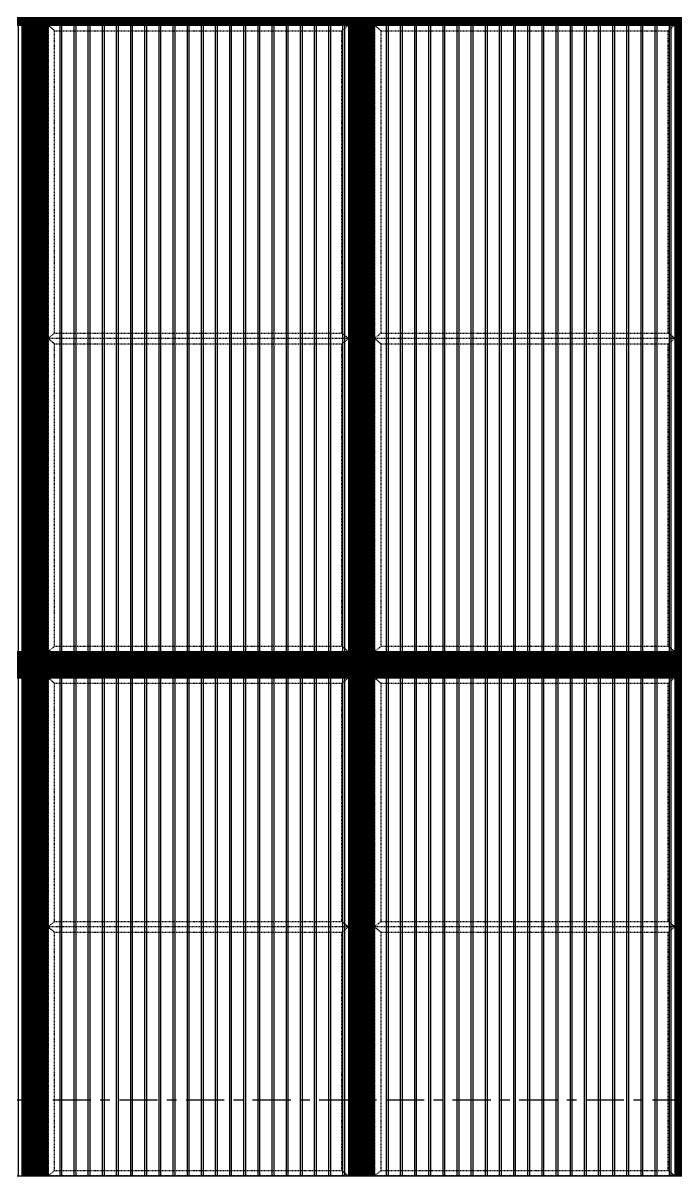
# Model space of a CAD drawing. Header units: millimetres. Extents: x 3774 to 718460, y -768339 to 192544.
# Drawn here: x 394901 to 397901, y -727667 to -722367 of the extents above; entities that cross this region are included whole.
import ezdxf
from ezdxf.xclip import XClip

# ---------------------------------------------------------------- set-up
doc = ezdxf.new("R2010")
doc.units = ezdxf.units.MM
doc.header["$XCLIPFRAME"] = 0
doc.set_wipeout_variables(frame=1)
for name, pattern in [('TA_GL_000.70000', [1.925, 0.7, -0.175, 0.175, -0.175, 0.7]), ('TA_HL_001.00000', [6.5, 3.55, -2.95]), ('XKITLINE00', [0]), ('XKITLINE02', [4, 2, -2])]:
    doc.linetypes.add(name, pattern=pattern)
for name, color, linetype in [('000 - 0_SYM_DWG_GRIDLINE_MAIN_COLOR_251', 7, 'Continuous'), ('010 - ASPG_EXTR_MAIN_COLOR_2', 7, 'Continuous'), ('010 - ASPG_EXTR_WIPEOUT_', 7, 'Continuous'), ('010 - ASPG_FRAMING_MAIN_COLOR_1', 7, 'Continuous'), ('010 - ASPG_FRAMING_MAIN_COLOR_2', 7, 'Continuous'), ('010 - ASPG_FRAMING_SUB_COLOR_2', 7, 'Continuous'), ('010 - ASPG_FRAMING_SUB_COLOR_3', 7, 'Continuous'), ('010 - ASPG_FRAMING_WIPEOUT_', 7, 'Continuous')]:
    doc.layers.add(name, color=color, linetype=linetype)
doc.layers.add('000_AREA_ASPG_AREA_HATCH_', color=7, linetype='Continuous', plot=False)
doc.layers.add('000_AREA_ASPG_AREA_MAIN_COLOR_1', color=7, linetype='Continuous', plot=False)
doc.layers.add('Bolt', color=7, linetype='Continuous', lineweight=0)
doc.layers.add('Part', color=7, linetype='Continuous', lineweight=0)
doc.styles.add('TA', font='', dxfattribs={"height": 4.5})
doc.styles.get('TA').set_extended_font_data('Cordia New')

# ---------------------------------------------------------------- blocks, each defined once
blk = doc.blocks.new('*U5902')
at = {"layer": '000 - 0_SYM_DWG_GRIDLINE_MAIN_COLOR_251', "color": 7, "linetype": 'ByBlock', "ltscale": 5}
blk.add_line((10, 0), (-759, 0), dxfattribs=at)
at = {"color": 7, "style": 'TA', "flags": 1}
blk.add_attdef('LOCATION', (6, -6), '', height=4.5, rotation=270, dxfattribs=at)
blk = doc.blocks.new('W-1-PP19-SE-ENT3_20260407-104913_PP19_ENT3_ELE1_DIMS_1')
at = {"layer": '000 - 0_SYM_DWG_GRIDLINE_MAIN_COLOR_251', "color": 7, "linetype": 'TA_GL_000.70000', "xscale": 50.00000000000003, "yscale": 50.00000000000003, "zscale": 50.00000000000003, "rotation": 180}
for p in [(-27800, 109400), (-27800, 106550)]:
    blk.add_blockref('*U5902', p, dxfattribs=at)
blk = doc.blocks.new('*A6193501')
at = {"layer": 'Part', "color": 7, "linetype": 'XKITLINE00', "lineweight": 0}
blk.add_line((2179.569525, -87.253462), (2328.969438, -87.253462), dxfattribs=at)
blk = doc.blocks.new('*A6373519')
at = {"layer": 'Part', "color": 7, "linetype": 'XKITLINE00', "lineweight": 0}
blk.add_line((2328.969518, -124.453462), (2179.563596, -124.453462), dxfattribs=at)
blk = doc.blocks.new('*A7053587')
at = {"layer": 'Part', "color": 7, "linetype": 'XKITLINE00', "lineweight": 0}
blk.add_line((2216.769525, -124.453462), (2216.769525, -87.253462), dxfattribs=at)
blk = doc.blocks.new('*A7073589')
at = {"layer": 'Part', "color": 7, "linetype": 'XKITLINE00', "lineweight": 0}
blk.add_line((2238.369525, -124.453462), (2238.369525, -87.253462), dxfattribs=at)
blk = doc.blocks.new('*A7153597')
at = {"layer": 'Part', "color": 7, "linetype": 'XKITLINE00', "lineweight": 0}
for p, q in [((2219.569603, -87.573462), (2218.769603, -87.573462)), ((2218.769603, -92.053462), (2218.769603, -87.573462)), ((2219.569603, -92.053462), (2219.569603, -87.573462)), ((2218.769603, -104.053462), (2218.769603, -92.621462)), ((2219.569603, -104.053462), (2219.569603, -92.621462)), ((2218.769603, -116.053462), (2218.769603, -104.621462)), ((2219.569603, -116.053462), (2219.569603, -104.621462)), ((2218.769603, -124.133462), (2218.769603, -116.621462)), ((2219.569603, -124.133462), (2219.569603, -116.621462)), ((2218.769603, -124.133462), (2219.569603, -124.133462))]:
    blk.add_line(p, q, dxfattribs=at)
blk = doc.blocks.new('*A7163598')
at = {"layer": 'Part', "color": 7, "linetype": 'XKITLINE00', "lineweight": 0}
for p, q in [((2236.369603, -87.573462), (2235.569603, -87.573462)), ((2235.569603, -92.053462), (2235.569603, -87.573462)), ((2236.369603, -92.053462), (2236.369603, -87.573462)), ((2235.569603, -104.053462), (2235.569603, -92.621462)), ((2236.369603, -104.053462), (2236.369603, -92.621462)), ((2235.569603, -116.053462), (2235.569603, -104.621462)), ((2236.369603, -116.053462), (2236.369603, -104.621462)), ((2235.569603, -124.133462), (2235.569603, -116.621462)), ((2236.369603, -124.133462), (2236.369603, -116.621462)), ((2235.569603, -124.133462), (2236.369603, -124.133462))]:
    blk.add_line(p, q, dxfattribs=at)
blk = doc.blocks.new('*A7373619')
at = {"layer": 'Bolt', "color": 7, "linetype": 'XKITLINE02', "lineweight": 0}
for p, q in [((2235.945603, -87.717462), (2235.993603, -87.717462)), ((2235.993603, -87.717462), (2236.033603, -87.717462)), ((2235.882243, -87.773462), (2236.225603, -87.773462)), ((2235.945603, -87.829462), (2235.993603, -87.829462)), ((2235.993603, -87.829462), (2236.033603, -87.829462))]:
    blk.add_line(p, q, dxfattribs=at)
blk = doc.blocks.new('*A7383620')
at = {"layer": 'Bolt', "color": 7, "linetype": 'XKITLINE02', "lineweight": 0}
for p, q in [((2219.145603, -87.717462), (2219.193603, -87.717462)), ((2219.193603, -87.717462), (2219.233603, -87.717462)), ((2219.082243, -87.773462), (2219.425603, -87.773462)), ((2219.145603, -87.829462), (2219.193603, -87.829462)), ((2219.193603, -87.829462), (2219.233603, -87.829462))]:
    blk.add_line(p, q, dxfattribs=at)
blk = doc.blocks.new('*A7493631')
at = {"layer": 'Bolt'}
for points in [[(2218.874, -116.573), (2218.874, -116.525), (2218.986, -116.525), (2218.986, -116.573)], [(2218.874, -116.621), (2218.874, -116.573), (2218.986, -116.573), (2218.986, -116.621)], [(2219.354, -116.573), (2219.354, -116.525), (2219.466, -116.525), (2219.466, -116.573)], [(2219.354, -116.621), (2219.354, -116.573), (2219.466, -116.573), (2219.466, -116.621)]]:
    blk.add_hatch(color=7, dxfattribs=at).paths.add_polyline_path(points, flags=17)
at = {"layer": 'Bolt', "color": 7, "linetype": 'XKITLINE00', "lineweight": 0}
for p, q in [((2218.874, -116.573), (2218.874, -116.525)), ((2218.874, -116.621), (2218.874, -116.573)), ((2218.93, -116.685), (2218.93, -116.341)), ((2218.986, -116.573), (2218.986, -116.525)), ((2218.986, -116.621), (2218.986, -116.573)), ((2219.354, -116.573), (2219.354, -116.525)), ((2219.354, -116.621), (2219.354, -116.573)), ((2219.41, -116.685), (2219.41, -116.341)), ((2219.466, -116.573), (2219.466, -116.525)), ((2219.466, -116.621), (2219.466, -116.573))]:
    blk.add_line(p, q, dxfattribs=at)
blk = doc.blocks.new('*A9283810')
at = {"layer": 'Part', "color": 7, "linetype": 'XKITLINE00', "lineweight": 0}
for p, q in [((2238.209518, -104.053462), (2216.929525, -104.053462)), ((2216.929525, -104.573462), (2216.929525, -104.053462)), ((2238.209518, -104.573462), (2238.209518, -104.053462)), ((2238.209518, -104.573462), (2216.929525, -104.573462))]:
    blk.add_line(p, q, dxfattribs=at)
blk = doc.blocks.new('*A9293811')
at = {"layer": 'Part', "color": 7, "linetype": 'XKITLINE00', "lineweight": 0}
for p, q in [((2238.209518, -92.053462), (2216.929525, -92.053462)), ((2216.929525, -92.573462), (2216.929525, -92.053462)), ((2238.209518, -92.573462), (2238.209518, -92.053462)), ((2238.209518, -92.573462), (2216.929525, -92.573462))]:
    blk.add_line(p, q, dxfattribs=at)
blk = doc.blocks.new('*A9353817')
at = {"layer": 'Part', "color": 7, "linetype": 'XKITLINE00', "lineweight": 0}
for p, q in [((2238.209518, -116.053462), (2216.929525, -116.053462)), ((2216.929525, -116.573462), (2216.929525, -116.053462)), ((2238.209518, -116.573462), (2238.209518, -116.053462)), ((2238.209518, -116.573462), (2216.929525, -116.573462))]:
    blk.add_line(p, q, dxfattribs=at)
blk = doc.blocks.new('*A9383820')
at = {"layer": 'Part', "color": 7, "linetype": 'XKITLINE00', "lineweight": 0}
for p, q in [((2234.929603, -124.453462), (2235.089603, -124.293462)), ((2235.089603, -124.293462), (2236.849603, -124.293462)), ((2236.849603, -124.293462), (2237.009603, -124.453462))]:
    blk.add_line(p, q, dxfattribs=at)
blk = doc.blocks.new('*A9393821')
at = {"layer": 'Part', "color": 7, "linetype": 'XKITLINE00', "lineweight": 0}
for p, q in [((2236.849603, -124.213462), (2235.089603, -124.213462)), ((2235.089603, -124.213462), (2235.089603, -124.293462)), ((2236.849603, -124.213462), (2236.849603, -124.293462)), ((2236.849603, -124.293462), (2235.089603, -124.293462))]:
    blk.add_line(p, q, dxfattribs=at)
blk = doc.blocks.new('*A9813863')
at = {"layer": 'Bolt', "color": 7, "linetype": 'XKITLINE02', "lineweight": 0}
for p, q in [((2219.256963, -123.933462), (2218.913603, -123.933462)), ((2219.145603, -123.877462), (2219.105603, -123.877462)), ((2219.145603, -123.989462), (2219.105603, -123.989462)), ((2219.193603, -123.877462), (2219.145603, -123.877462)), ((2219.193603, -123.989462), (2219.145603, -123.989462))]:
    blk.add_line(p, q, dxfattribs=at)
blk = doc.blocks.new('*A9823864')
at = {"layer": 'Bolt'}
for points in [[(2218.586, -124.213), (2218.586, -124.293), (2218.474, -124.293), (2218.474, -124.213)], [(2219.866, -124.213), (2219.866, -124.293), (2219.754, -124.293), (2219.754, -124.213)]]:
    blk.add_hatch(color=7, dxfattribs=at).paths.add_polyline_path(points, flags=17)
at = {"layer": 'Bolt', "color": 7, "linetype": 'XKITLINE00', "lineweight": 0}
for p, q in [((2218.474, -124.293), (2218.474, -124.213)), ((2218.53, -124.357), (2218.53, -124.013)), ((2218.586, -124.293), (2218.586, -124.213)), ((2219.754, -124.293), (2219.754, -124.213)), ((2219.81, -124.357), (2219.81, -124.013)), ((2219.866, -124.293), (2219.866, -124.213))]:
    blk.add_line(p, q, dxfattribs=at)
blk = doc.blocks.new('*A9893871')
at = {"layer": 'Bolt'}
for points in [[(2235.674, -116.573), (2235.674, -116.525), (2235.786, -116.525), (2235.786, -116.573)], [(2235.674, -116.621), (2235.674, -116.573), (2235.786, -116.573), (2235.786, -116.621)], [(2236.154, -116.573), (2236.154, -116.525), (2236.266, -116.525), (2236.266, -116.573)], [(2236.154, -116.621), (2236.154, -116.573), (2236.266, -116.573), (2236.266, -116.621)]]:
    blk.add_hatch(color=7, dxfattribs=at).paths.add_polyline_path(points, flags=17)
at = {"layer": 'Bolt', "color": 7, "linetype": 'XKITLINE00', "lineweight": 0}
for p, q in [((2235.674, -116.573), (2235.674, -116.525)), ((2235.674, -116.621), (2235.674, -116.573)), ((2235.73, -116.685), (2235.73, -116.341)), ((2235.786, -116.573), (2235.786, -116.525)), ((2235.786, -116.621), (2235.786, -116.573)), ((2236.154, -116.573), (2236.154, -116.525)), ((2236.154, -116.621), (2236.154, -116.573)), ((2236.21, -116.685), (2236.21, -116.341)), ((2236.266, -116.573), (2236.266, -116.525)), ((2236.266, -116.621), (2236.266, -116.573))]:
    blk.add_line(p, q, dxfattribs=at)
blk = doc.blocks.new('*A9943876')
at = {"layer": 'Part', "color": 7, "linetype": 'XKITLINE00', "lineweight": 0}
for p, q in [((2235.945603, -105.421462), (2235.945603, -104.621462)), ((2235.945603, -104.621462), (2235.993603, -104.621462)), ((2235.993603, -105.421462), (2235.993603, -104.621462)), ((2235.945603, -104.861462), (2235.993603, -104.861462)), ((2235.945603, -105.421462), (2235.993603, -105.421462))]:
    blk.add_line(p, q, dxfattribs=at)
blk = doc.blocks.new('*A9953877')
at = {"layer": 'Part', "color": 7, "linetype": 'XKITLINE00', "lineweight": 0}
for p, q in [((2218.769603, -104.573462), (2218.769603, -104.621462)), ((2218.769603, -104.621462), (2219.569603, -104.621462)), ((2219.569603, -104.621462), (2219.569603, -104.573462))]:
    blk.add_line(p, q, dxfattribs=at)
blk = doc.blocks.new('*A9963878')
at = {"layer": 'Part', "color": 7, "linetype": 'XKITLINE00', "lineweight": 0}
for p, q in [((2219.145603, -105.421462), (2219.145603, -104.621462)), ((2219.145603, -104.621462), (2219.193603, -104.621462)), ((2219.193603, -105.421462), (2219.193603, -104.621462)), ((2219.145603, -104.861462), (2219.193603, -104.861462)), ((2219.145603, -105.421462), (2219.193603, -105.421462))]:
    blk.add_line(p, q, dxfattribs=at)
blk = doc.blocks.new('*A10013883')
at = {"layer": 'Part', "color": 7, "linetype": 'XKITLINE00', "lineweight": 0}
for p, q in [((2235.569603, -92.573462), (2235.569603, -92.621462)), ((2235.569603, -92.621462), (2236.369603, -92.621462)), ((2236.369603, -92.621462), (2236.369603, -92.573462))]:
    blk.add_line(p, q, dxfattribs=at)
blk = doc.blocks.new('*A10023884')
at = {"layer": 'Part', "color": 7, "linetype": 'XKITLINE00', "lineweight": 0}
for p, q in [((2235.945603, -93.421462), (2235.945603, -92.621462)), ((2235.945603, -92.621462), (2235.993603, -92.621462)), ((2235.993603, -93.421462), (2235.993603, -92.621462)), ((2235.945603, -92.861462), (2235.993603, -92.861462)), ((2235.945603, -93.421462), (2235.993603, -93.421462))]:
    blk.add_line(p, q, dxfattribs=at)
blk = doc.blocks.new('*A10033885')
at = {"layer": 'Part', "color": 7, "linetype": 'XKITLINE00', "lineweight": 0}
for p, q in [((2218.769603, -92.573462), (2218.769603, -92.621462)), ((2218.769603, -92.621462), (2219.569603, -92.621462)), ((2219.569603, -92.621462), (2219.569603, -92.573462))]:
    blk.add_line(p, q, dxfattribs=at)
blk = doc.blocks.new('*A10043886')
at = {"layer": 'Part', "color": 7, "linetype": 'XKITLINE00', "lineweight": 0}
for p, q in [((2219.145603, -93.421462), (2219.145603, -92.621462)), ((2219.145603, -92.621462), (2219.193603, -92.621462)), ((2219.193603, -93.421462), (2219.193603, -92.621462)), ((2219.145603, -92.861462), (2219.193603, -92.861462)), ((2219.145603, -93.421462), (2219.193603, -93.421462))]:
    blk.add_line(p, q, dxfattribs=at)
blk = doc.blocks.new('*A10123894')
at = {"layer": 'Part', "color": 7, "linetype": 'XKITLINE00', "lineweight": 0}
for p, q in [((2235.905603, -124.173462), (2235.465603, -124.173462)), ((2235.465603, -124.173462), (2235.465603, -124.213462)), ((2235.905603, -124.133462), (2235.905603, -124.173462)), ((2235.945603, -124.213462), (2235.945603, -124.133462))]:
    blk.add_line(p, q, dxfattribs=at)
blk = doc.blocks.new('*A10193901')
at = {"layer": 'Part', "color": 7, "linetype": 'XKITLINE00', "lineweight": 0}
for p, q in [((2219.105603, -124.173462), (2218.665603, -124.173462)), ((2218.665603, -124.173462), (2218.665603, -124.213462)), ((2219.105603, -124.133462), (2219.105603, -124.173462)), ((2219.145603, -124.213462), (2219.145603, -124.133462))]:
    blk.add_line(p, q, dxfattribs=at)
blk = doc.blocks.new('*A10203902')
at = {"layer": 'Part', "color": 7, "linetype": 'XKITLINE00', "lineweight": 0}
for p, q in [((2218.129603, -124.453462), (2218.289603, -124.293462)), ((2218.289603, -124.293462), (2220.049603, -124.293462)), ((2220.049603, -124.293462), (2220.209603, -124.453462))]:
    blk.add_line(p, q, dxfattribs=at)
blk = doc.blocks.new('*A10213903')
at = {"layer": 'Part', "color": 7, "linetype": 'XKITLINE00', "lineweight": 0}
for p, q in [((2220.049603, -124.213462), (2218.289603, -124.213462)), ((2218.289603, -124.213462), (2218.289603, -124.293462)), ((2220.049603, -124.213462), (2220.049603, -124.293462)), ((2220.049603, -124.293462), (2218.289603, -124.293462))]:
    blk.add_line(p, q, dxfattribs=at)
blk = doc.blocks.new('*A10293911')
at = {"layer": 'Part', "color": 7, "linetype": 'XKITLINE00', "lineweight": 0}
for p, q in [((2235.569603, -116.573462), (2235.569603, -116.621462)), ((2236.369603, -116.621462), (2236.369603, -116.573462)), ((2235.569603, -116.621462), (2236.369603, -116.621462))]:
    blk.add_line(p, q, dxfattribs=at)
blk = doc.blocks.new('*A10303912')
at = {"layer": 'Part', "color": 7, "linetype": 'XKITLINE00', "lineweight": 0}
for p, q in [((2235.945603, -117.421462), (2235.945603, -116.621462)), ((2235.945603, -116.621462), (2235.993603, -116.621462)), ((2235.945603, -116.861462), (2235.993603, -116.861462)), ((2235.993603, -117.421462), (2235.993603, -116.621462)), ((2235.945603, -117.421462), (2235.993603, -117.421462))]:
    blk.add_line(p, q, dxfattribs=at)
blk = doc.blocks.new('*A10313913')
at = {"layer": 'Part', "color": 7, "linetype": 'XKITLINE00', "lineweight": 0}
for p, q in [((2218.769603, -116.573462), (2218.769603, -116.621462)), ((2219.569603, -116.621462), (2219.569603, -116.573462)), ((2218.769603, -116.621462), (2219.569603, -116.621462))]:
    blk.add_line(p, q, dxfattribs=at)
blk = doc.blocks.new('*A10323914')
at = {"layer": 'Part', "color": 7, "linetype": 'XKITLINE00', "lineweight": 0}
for p, q in [((2219.145603, -117.421462), (2219.145603, -116.621462)), ((2219.145603, -116.621462), (2219.193603, -116.621462)), ((2219.145603, -116.861462), (2219.193603, -116.861462)), ((2219.193603, -117.421462), (2219.193603, -116.621462)), ((2219.145603, -117.421462), (2219.193603, -117.421462))]:
    blk.add_line(p, q, dxfattribs=at)
blk = doc.blocks.new('*A10343916')
at = {"layer": 'Bolt'}
for points in [[(2235.674, -104.573), (2235.674, -104.525), (2235.786, -104.525), (2235.786, -104.573)], [(2235.674, -104.621), (2235.674, -104.573), (2235.786, -104.573), (2235.786, -104.621)], [(2236.154, -104.573), (2236.154, -104.525), (2236.266, -104.525), (2236.266, -104.573)], [(2236.154, -104.621), (2236.154, -104.573), (2236.266, -104.573), (2236.266, -104.621)]]:
    blk.add_hatch(color=7, dxfattribs=at).paths.add_polyline_path(points, flags=17)
at = {"layer": 'Bolt', "color": 7, "linetype": 'XKITLINE00', "lineweight": 0}
for p, q in [((2235.674, -104.573), (2235.674, -104.525)), ((2235.674, -104.621), (2235.674, -104.573)), ((2235.73, -104.685), (2235.73, -104.341)), ((2235.786, -104.573), (2235.786, -104.525)), ((2235.786, -104.621), (2235.786, -104.573)), ((2236.154, -104.573), (2236.154, -104.525)), ((2236.154, -104.621), (2236.154, -104.573)), ((2236.21, -104.685), (2236.21, -104.341)), ((2236.266, -104.573), (2236.266, -104.525)), ((2236.266, -104.621), (2236.266, -104.573))]:
    blk.add_line(p, q, dxfattribs=at)
blk = doc.blocks.new('*A10353917')
at = {"layer": 'Bolt'}
for points in [[(2218.874, -104.573), (2218.874, -104.525), (2218.986, -104.525), (2218.986, -104.573)], [(2218.874, -104.621), (2218.874, -104.573), (2218.986, -104.573), (2218.986, -104.621)], [(2219.354, -104.573), (2219.354, -104.525), (2219.466, -104.525), (2219.466, -104.573)], [(2219.354, -104.621), (2219.354, -104.573), (2219.466, -104.573), (2219.466, -104.621)]]:
    blk.add_hatch(color=7, dxfattribs=at).paths.add_polyline_path(points, flags=17)
at = {"layer": 'Bolt', "color": 7, "linetype": 'XKITLINE00', "lineweight": 0}
for p, q in [((2218.874, -104.573), (2218.874, -104.525)), ((2218.874, -104.621), (2218.874, -104.573)), ((2218.93, -104.685), (2218.93, -104.341)), ((2218.986, -104.573), (2218.986, -104.525)), ((2218.986, -104.621), (2218.986, -104.573)), ((2219.354, -104.573), (2219.354, -104.525)), ((2219.354, -104.621), (2219.354, -104.573)), ((2219.41, -104.685), (2219.41, -104.341)), ((2219.466, -104.573), (2219.466, -104.525)), ((2219.466, -104.621), (2219.466, -104.573))]:
    blk.add_line(p, q, dxfattribs=at)
blk = doc.blocks.new('*A10383920')
at = {"layer": 'Bolt'}
for points in [[(2235.674, -92.573), (2235.674, -92.525), (2235.786, -92.525), (2235.786, -92.573)], [(2235.674, -92.621), (2235.674, -92.573), (2235.786, -92.573), (2235.786, -92.621)], [(2236.154, -92.573), (2236.154, -92.525), (2236.266, -92.525), (2236.266, -92.573)], [(2236.154, -92.621), (2236.154, -92.573), (2236.266, -92.573), (2236.266, -92.621)]]:
    blk.add_hatch(color=7, dxfattribs=at).paths.add_polyline_path(points, flags=17)
at = {"layer": 'Bolt', "color": 7, "linetype": 'XKITLINE00', "lineweight": 0}
for p, q in [((2235.73, -92.685), (2235.73, -92.341)), ((2236.21, -92.685), (2236.21, -92.341)), ((2235.674, -92.573), (2235.674, -92.525)), ((2235.674, -92.621), (2235.674, -92.573)), ((2235.786, -92.573), (2235.786, -92.525)), ((2235.786, -92.621), (2235.786, -92.573)), ((2236.154, -92.573), (2236.154, -92.525)), ((2236.154, -92.621), (2236.154, -92.573)), ((2236.266, -92.573), (2236.266, -92.525)), ((2236.266, -92.621), (2236.266, -92.573))]:
    blk.add_line(p, q, dxfattribs=at)
blk = doc.blocks.new('*A10393921')
at = {"layer": 'Bolt'}
for points in [[(2218.874, -92.573), (2218.874, -92.525), (2218.986, -92.525), (2218.986, -92.573)], [(2218.874, -92.621), (2218.874, -92.573), (2218.986, -92.573), (2218.986, -92.621)], [(2219.354, -92.573), (2219.354, -92.525), (2219.466, -92.525), (2219.466, -92.573)], [(2219.354, -92.621), (2219.354, -92.573), (2219.466, -92.573), (2219.466, -92.621)]]:
    blk.add_hatch(color=7, dxfattribs=at).paths.add_polyline_path(points, flags=17)
at = {"layer": 'Bolt', "color": 7, "linetype": 'XKITLINE00', "lineweight": 0}
for p, q in [((2218.93, -92.685), (2218.93, -92.341)), ((2219.41, -92.685), (2219.41, -92.341)), ((2218.874, -92.573), (2218.874, -92.525)), ((2218.874, -92.621), (2218.874, -92.573)), ((2218.986, -92.573), (2218.986, -92.525)), ((2218.986, -92.621), (2218.986, -92.573)), ((2219.354, -92.573), (2219.354, -92.525)), ((2219.354, -92.621), (2219.354, -92.573)), ((2219.466, -92.573), (2219.466, -92.525)), ((2219.466, -92.621), (2219.466, -92.573))]:
    blk.add_line(p, q, dxfattribs=at)
blk = doc.blocks.new('*A10423924')
at = {"layer": 'Bolt'}
for points in [[(2235.386, -124.213), (2235.386, -124.293), (2235.274, -124.293), (2235.274, -124.213)], [(2236.666, -124.213), (2236.666, -124.293), (2236.554, -124.293), (2236.554, -124.213)]]:
    blk.add_hatch(color=7, dxfattribs=at).paths.add_polyline_path(points, flags=17)
at = {"layer": 'Bolt', "color": 7, "linetype": 'XKITLINE00', "lineweight": 0}
for p, q in [((2235.274, -124.293), (2235.274, -124.213)), ((2235.33, -124.357), (2235.33, -124.013)), ((2235.386, -124.293), (2235.386, -124.213)), ((2236.554, -124.293), (2236.554, -124.213)), ((2236.61, -124.357), (2236.61, -124.013)), ((2236.666, -124.293), (2236.666, -124.213))]:
    blk.add_line(p, q, dxfattribs=at)
blk = doc.blocks.new('*A10433925')
at = {"layer": 'Bolt', "color": 7, "linetype": 'XKITLINE02', "lineweight": 0}
for p, q in [((2236.056963, -123.933462), (2235.713603, -123.933462)), ((2235.945603, -123.877462), (2235.905603, -123.877462)), ((2235.945603, -123.989462), (2235.905603, -123.989462)), ((2235.993603, -123.877462), (2235.945603, -123.877462)), ((2235.993603, -123.989462), (2235.945603, -123.989462))]:
    blk.add_line(p, q, dxfattribs=at)
blk = doc.blocks.new('*A10443926')
at = {"layer": 'Part', "color": 7, "linetype": 'XKITLINE00', "lineweight": 0}
for p, q in [((2235.569603, -104.573462), (2235.569603, -104.621462)), ((2235.569603, -104.621462), (2236.369603, -104.621462)), ((2236.369603, -104.621462), (2236.369603, -104.573462))]:
    blk.add_line(p, q, dxfattribs=at)
blk = doc.blocks.new('*A11564038')
at = {"layer": 'Part', "color": 7, "linetype": 'XKITLINE00', "lineweight": 0}
for p, q in [((2235.089603, -87.413462), (2234.929603, -87.253462)), ((2237.009603, -87.253462), (2236.849603, -87.413462)), ((2236.849603, -87.413462), (2235.089603, -87.413462))]:
    blk.add_line(p, q, dxfattribs=at)
blk = doc.blocks.new('*A11574039')
at = {"layer": 'Part', "color": 7, "linetype": 'XKITLINE00', "lineweight": 0}
for p, q in [((2235.089603, -87.493462), (2235.089603, -87.413462)), ((2235.089603, -87.413462), (2236.849603, -87.413462)), ((2235.089603, -87.493462), (2236.849603, -87.493462)), ((2236.849603, -87.493462), (2236.849603, -87.413462))]:
    blk.add_line(p, q, dxfattribs=at)
blk = doc.blocks.new('*A12124094')
at = {"layer": 'Part', "color": 7, "linetype": 'XKITLINE00', "lineweight": 0}
for p, q in [((2235.993603, -87.573462), (2235.993603, -87.493462)), ((2236.033603, -87.573462), (2236.033603, -87.533462)), ((2236.033603, -87.533462), (2236.473603, -87.533462)), ((2236.473603, -87.533462), (2236.473603, -87.493462))]:
    blk.add_line(p, q, dxfattribs=at)
blk = doc.blocks.new('*A12134095')
at = {"layer": 'Part', "color": 7, "linetype": 'XKITLINE00', "lineweight": 0}
for p, q in [((2219.193603, -87.573462), (2219.193603, -87.493462)), ((2219.233603, -87.573462), (2219.233603, -87.533462)), ((2219.233603, -87.533462), (2219.673603, -87.533462)), ((2219.673603, -87.533462), (2219.673603, -87.493462))]:
    blk.add_line(p, q, dxfattribs=at)
blk = doc.blocks.new('*A12144096')
at = {"layer": 'Part', "color": 7, "linetype": 'XKITLINE00', "lineweight": 0}
for p, q in [((2218.289603, -87.413462), (2218.129603, -87.253462)), ((2220.209603, -87.253462), (2220.049603, -87.413462)), ((2220.049603, -87.413462), (2218.289603, -87.413462))]:
    blk.add_line(p, q, dxfattribs=at)
blk = doc.blocks.new('*A12154097')
at = {"layer": 'Part', "color": 7, "linetype": 'XKITLINE00', "lineweight": 0}
for p, q in [((2218.289603, -87.493462), (2218.289603, -87.413462)), ((2218.289603, -87.413462), (2220.049603, -87.413462)), ((2218.289603, -87.493462), (2220.049603, -87.493462)), ((2220.049603, -87.493462), (2220.049603, -87.413462))]:
    blk.add_line(p, q, dxfattribs=at)
blk = doc.blocks.new('*A12374119')
at = {"layer": 'Bolt'}
for points in [[(2235.386, -87.413), (2235.386, -87.493), (2235.274, -87.493), (2235.274, -87.413)], [(2236.666, -87.413), (2236.666, -87.493), (2236.554, -87.493), (2236.554, -87.413)]]:
    blk.add_hatch(color=7, dxfattribs=at).paths.add_polyline_path(points, flags=17)
at = {"layer": 'Bolt', "color": 7, "linetype": 'XKITLINE00', "lineweight": 0}
for p, q in [((2235.274, -87.413), (2235.274, -87.493)), ((2235.33, -87.35), (2235.33, -87.693)), ((2235.386, -87.413), (2235.386, -87.493)), ((2236.554, -87.413), (2236.554, -87.493)), ((2236.61, -87.35), (2236.61, -87.693)), ((2236.666, -87.413), (2236.666, -87.493))]:
    blk.add_line(p, q, dxfattribs=at)
blk = doc.blocks.new('*A12384120')
at = {"layer": 'Bolt'}
for points in [[(2218.586, -87.413), (2218.586, -87.493), (2218.474, -87.493), (2218.474, -87.413)], [(2219.866, -87.413), (2219.866, -87.493), (2219.754, -87.493), (2219.754, -87.413)]]:
    blk.add_hatch(color=7, dxfattribs=at).paths.add_polyline_path(points, flags=17)
at = {"layer": 'Bolt', "color": 7, "linetype": 'XKITLINE00', "lineweight": 0}
for p, q in [((2218.474, -87.413), (2218.474, -87.493)), ((2218.53, -87.35), (2218.53, -87.693)), ((2218.586, -87.413), (2218.586, -87.493)), ((2219.754, -87.413), (2219.754, -87.493)), ((2219.81, -87.35), (2219.81, -87.693)), ((2219.866, -87.413), (2219.866, -87.493))]:
    blk.add_line(p, q, dxfattribs=at)
blk = doc.blocks.new('W-1-PP19-SE-ENT3_20260407-111149_PP19_ENT3_SE_ELE3')
at = {"color": 7, "lineweight": 0, "xscale": 125, "yscale": 125, "zscale": 125}
for name in ['*A7053587', '*A7073589', '*A6193501', '*A12144096', '*A11564038', '*A12154097', '*A12384120', '*A7153597', '*A7383620', '*A12134095', '*A11574039', '*A12374119', '*A7163598', '*A7373619', '*A12124094', '*A9293811', '*A10393921', '*A10383920', '*A10033885', '*A10043886', '*A10013883', '*A10023884', '*A9283810', '*A9953877', '*A10353917', '*A9963878', '*A10443926', '*A10343916', '*A9943876', '*A9353817', '*A7493631', '*A9893871', '*A10313913', '*A10323914', '*A10293911', '*A10303912', '*A9823864', '*A10193901', '*A9813863', '*A10423924', '*A10123894', '*A10433925', '*A6373519', '*A10203902', '*A10213903', '*A9383820', '*A9393821']:
    blk.add_blockref(name, (-296446.190625, 122106.68275), dxfattribs=at)
blk = doc.blocks.new('*U7993')
at = {"color": 7}
blk.add_wipeout([(50, 0), (1450, 0), (1450, 2290), (50, 2290)], dxfattribs=at).dxf.layer = '010 - ASPG_EXTR_WIPEOUT_'
at = {"layer": '010 - ASPG_EXTR_MAIN_COLOR_2', "color": 7}
for points in [[(113.3, 0), (123.5, 0), (123.5, 2290), (113.3, 2290)], [(178.3, 0), (188.5, 0), (188.5, 2290), (178.3, 2290)], [(243.3, 0), (253.5, 0), (253.5, 2290), (243.3, 2290)], [(308.3, 0), (318.5, 0), (318.5, 2290), (308.3, 2290)], [(373.3, 0), (383.5, 0), (383.5, 2290), (373.3, 2290)], [(438.3, 0), (448.5, 0), (448.5, 2290), (438.3, 2290)], [(503.3, 0), (513.5, 0), (513.5, 2290), (503.3, 2290)], [(568.3, 0), (578.5, 0), (578.5, 2290), (568.3, 2290)], [(633.3, 0), (643.5, 0), (643.5, 2290), (633.3, 2290)], [(698.3, 0), (708.5, 0), (708.5, 2290), (698.3, 2290)], [(763.3, 0), (773.5, 0), (773.5, 2290), (763.3, 2290)], [(828.3, 0), (838.5, 0), (838.5, 2290), (828.3, 2290)], [(893.3, 0), (903.5, 0), (903.5, 2290), (893.3, 2290)], [(958.3, 0), (968.5, 0), (968.5, 2290), (958.3, 2290)], [(1023.3, 0), (1033.5, 0), (1033.5, 2290), (1023.3, 2290)], [(1088.3, 0), (1098.5, 0), (1098.5, 2290), (1088.3, 2290)], [(1153.3, 0), (1163.5, 0), (1163.5, 2290), (1153.3, 2290)], [(1218.3, 0), (1228.5, 0), (1228.5, 2290), (1218.3, 2290)], [(1283.3, 0), (1293.5, 0), (1293.5, 2290), (1283.3, 2290)], [(1348.3, 0), (1358.5, 0), (1358.5, 2290), (1348.3, 2290)]]:
    blk.add_lwpolyline(points, close=True, dxfattribs=at)
at = {"layer": '010 - ASPG_FRAMING_SUB_COLOR_2', "color": 7}
blk.add_lwpolyline([(50, 0), (1450, 0), (1450, 2290), (50, 2290)], close=True, dxfattribs=at)
at = {"color": 7}
for points in [[(-50, 0), (50, 0), (50, 2290), (-50, 2290)], [(1450, 0), (1550, 0), (1550, 2290), (1450, 2290)]]:
    blk.add_wipeout(points, dxfattribs=at).dxf.layer = '010 - ASPG_EXTR_WIPEOUT_'
at = {"layer": '010 - ASPG_EXTR_MAIN_COLOR_2', "color": 7}
blk.add_lwpolyline([(1413.3, 0), (1423.5, 0), (1423.5, 2290), (1413.3, 2290)], close=True, dxfattribs=at)
at = {"layer": '010 - ASPG_FRAMING_MAIN_COLOR_1', "color": 7}
for points in [[(-50, 0), (-40, 0), (-40, 2290), (-50, 2290)], [(40, 0), (50, 0), (50, 2290), (40, 2290)], [(1450, 0), (1460, 0), (1460, 2290), (1450, 2290)], [(1540, 0), (1550, 0), (1550, 2290), (1540, 2290)]]:
    blk.add_lwpolyline(points, close=True, dxfattribs=at)
at = {"layer": '010 - ASPG_FRAMING_SUB_COLOR_2', "color": 7}
for points in [[(-50, 0), (50, 0), (50, 2290), (-50, 2290)], [(1450, 0), (1550, 0), (1550, 2290), (1450, 2290)]]:
    blk.add_lwpolyline(points, close=True, dxfattribs=at)
blk = doc.blocks.new('*U7994')
at = {"color": 7}
blk.add_wipeout([(50, 0), (1450, 0), (1450, 2290), (50, 2290)], dxfattribs=at).dxf.layer = '010 - ASPG_EXTR_WIPEOUT_'
at = {"layer": '010 - ASPG_EXTR_MAIN_COLOR_2', "color": 7}
for points in [[(113.3, 0), (123.5, 0), (123.5, 2290), (113.3, 2290)], [(178.3, 0), (188.5, 0), (188.5, 2290), (178.3, 2290)], [(243.3, 0), (253.5, 0), (253.5, 2290), (243.3, 2290)], [(308.3, 0), (318.5, 0), (318.5, 2290), (308.3, 2290)], [(373.3, 0), (383.5, 0), (383.5, 2290), (373.3, 2290)], [(438.3, 0), (448.5, 0), (448.5, 2290), (438.3, 2290)], [(503.3, 0), (513.5, 0), (513.5, 2290), (503.3, 2290)], [(568.3, 0), (578.5, 0), (578.5, 2290), (568.3, 2290)], [(633.3, 0), (643.5, 0), (643.5, 2290), (633.3, 2290)], [(698.3, 0), (708.5, 0), (708.5, 2290), (698.3, 2290)], [(763.3, 0), (773.5, 0), (773.5, 2290), (763.3, 2290)], [(828.3, 0), (838.5, 0), (838.5, 2290), (828.3, 2290)], [(893.3, 0), (903.5, 0), (903.5, 2290), (893.3, 2290)], [(958.3, 0), (968.5, 0), (968.5, 2290), (958.3, 2290)], [(1023.3, 0), (1033.5, 0), (1033.5, 2290), (1023.3, 2290)], [(1088.3, 0), (1098.5, 0), (1098.5, 2290), (1088.3, 2290)], [(1153.3, 0), (1163.5, 0), (1163.5, 2290), (1153.3, 2290)], [(1218.3, 0), (1228.5, 0), (1228.5, 2290), (1218.3, 2290)], [(1283.3, 0), (1293.5, 0), (1293.5, 2290), (1283.3, 2290)], [(1348.3, 0), (1358.5, 0), (1358.5, 2290), (1348.3, 2290)]]:
    blk.add_lwpolyline(points, close=True, dxfattribs=at)
at = {"layer": '010 - ASPG_FRAMING_SUB_COLOR_2', "color": 7}
blk.add_lwpolyline([(50, 0), (1450, 0), (1450, 2290), (50, 2290)], close=True, dxfattribs=at)
at = {"color": 7}
for points in [[(-50, 0), (50, 0), (50, 2290), (-50, 2290)], [(1450, 0), (1550, 0), (1550, 2290), (1450, 2290)]]:
    blk.add_wipeout(points, dxfattribs=at).dxf.layer = '010 - ASPG_EXTR_WIPEOUT_'
at = {"layer": '010 - ASPG_EXTR_MAIN_COLOR_2', "color": 7}
blk.add_lwpolyline([(1413.3, 0), (1423.5, 0), (1423.5, 2290), (1413.3, 2290)], close=True, dxfattribs=at)
at = {"layer": '010 - ASPG_FRAMING_MAIN_COLOR_1', "color": 7}
for points in [[(-50, 0), (-40, 0), (-40, 2290), (-50, 2290)], [(40, 0), (50, 0), (50, 2290), (40, 2290)], [(1450, 0), (1460, 0), (1460, 2290), (1450, 2290)], [(1540, 0), (1550, 0), (1550, 2290), (1540, 2290)]]:
    blk.add_lwpolyline(points, close=True, dxfattribs=at)
at = {"layer": '010 - ASPG_FRAMING_SUB_COLOR_2', "color": 7}
for points in [[(-50, 0), (50, 0), (50, 2290), (-50, 2290)], [(1450, 0), (1550, 0), (1550, 2290), (1450, 2290)]]:
    blk.add_lwpolyline(points, close=True, dxfattribs=at)
blk = doc.blocks.new('*U7964')
at = {"color": 7}
blk.add_wipeout([(0, -40), (18510.6, -40), (18510.6, 40), (0, 40)], dxfattribs=at).dxf.layer = '010 - ASPG_FRAMING_WIPEOUT_'
at = {"layer": '010 - ASPG_FRAMING_MAIN_COLOR_2', "color": 7}
blk.add_lwpolyline([(0, -40), (18510.6, -40), (18510.6, 40), (0, 40)], close=True, dxfattribs=at)
at = {"color": 7}
for points in [[(-40, 40), (18511, 40), (18511, 50), (-40, 50)], [(-40, -50), (18511, -50), (18511, -40), (-40, -40)]]:
    blk.add_wipeout(points, dxfattribs=at).dxf.layer = '010 - ASPG_FRAMING_WIPEOUT_'
at = {"layer": '010 - ASPG_FRAMING_MAIN_COLOR_1', "color": 7}
for points in [[(-40, 40), (18511, 40), (18511, 50), (-40, 50)], [(-40, -50), (18511, -50), (18511, -40), (-40, -40)]]:
    blk.add_lwpolyline(points, close=True, dxfattribs=at)
blk = doc.blocks.new('*U8156')
at = {"layer": '010 - ASPG_FRAMING_SUB_COLOR_3', "color": 7, "linetype": 'ByBlock'}
for points in [[(0, 0), (0, 1380), (25, 1350), (25, 30), (0, 0)], [(1145, 1380), (0, 1380), (25, 1350), (1120, 1350)], [(1145, 0), (1145, 1380), (1120, 1350), (1120, 30), (1145, 0)], [(25, 30), (1120, 30), (1145, 0), (0, 0), (25, 30)]]:
    blk.add_lwpolyline(points, close=True, dxfattribs=at)
blk = doc.blocks.new('*U7999')
at = {"color": 7}
blk.add_wipeout([(50, 0), (1450, 0), (1450, 2880), (50, 2880)], dxfattribs=at).dxf.layer = '010 - ASPG_EXTR_WIPEOUT_'
at = {"layer": '010 - ASPG_EXTR_MAIN_COLOR_2', "color": 7}
for points in [[(113.3, 0), (123.5, 0), (123.5, 2880), (113.3, 2880)], [(178.3, 0), (188.5, 0), (188.5, 2880), (178.3, 2880)], [(243.3, 0), (253.5, 0), (253.5, 2880), (243.3, 2880)], [(308.3, 0), (318.5, 0), (318.5, 2880), (308.3, 2880)], [(373.3, 0), (383.5, 0), (383.5, 2880), (373.3, 2880)], [(438.3, 0), (448.5, 0), (448.5, 2880), (438.3, 2880)], [(503.3, 0), (513.5, 0), (513.5, 2880), (503.3, 2880)], [(568.3, 0), (578.5, 0), (578.5, 2880), (568.3, 2880)], [(633.3, 0), (643.5, 0), (643.5, 2880), (633.3, 2880)], [(698.3, 0), (708.5, 0), (708.5, 2880), (698.3, 2880)], [(763.3, 0), (773.5, 0), (773.5, 2880), (763.3, 2880)], [(828.3, 0), (838.5, 0), (838.5, 2880), (828.3, 2880)], [(893.3, 0), (903.5, 0), (903.5, 2880), (893.3, 2880)], [(958.3, 0), (968.5, 0), (968.5, 2880), (958.3, 2880)], [(1023.3, 0), (1033.5, 0), (1033.5, 2880), (1023.3, 2880)], [(1088.3, 0), (1098.5, 0), (1098.5, 2880), (1088.3, 2880)], [(1153.3, 0), (1163.5, 0), (1163.5, 2880), (1153.3, 2880)], [(1218.3, 0), (1228.5, 0), (1228.5, 2880), (1218.3, 2880)], [(1283.3, 0), (1293.5, 0), (1293.5, 2880), (1283.3, 2880)], [(1348.3, 0), (1358.5, 0), (1358.5, 2880), (1348.3, 2880)]]:
    blk.add_lwpolyline(points, close=True, dxfattribs=at)
at = {"layer": '010 - ASPG_FRAMING_SUB_COLOR_2', "color": 7}
blk.add_lwpolyline([(50, 0), (1450, 0), (1450, 2880), (50, 2880)], close=True, dxfattribs=at)
at = {"color": 7}
for points in [[(-50, 0), (50, 0), (50, 2880), (-50, 2880)], [(1450, 0), (1550, 0), (1550, 2880), (1450, 2880)]]:
    blk.add_wipeout(points, dxfattribs=at).dxf.layer = '010 - ASPG_EXTR_WIPEOUT_'
at = {"layer": '010 - ASPG_EXTR_MAIN_COLOR_2', "color": 7}
blk.add_lwpolyline([(1413.3, 0), (1423.5, 0), (1423.5, 2880), (1413.3, 2880)], close=True, dxfattribs=at)
at = {"layer": '010 - ASPG_FRAMING_MAIN_COLOR_1', "color": 7}
for points in [[(-50, 0), (-40, 0), (-40, 2880), (-50, 2880)], [(40, 0), (50, 0), (50, 2880), (40, 2880)], [(1450, 0), (1460, 0), (1460, 2880), (1450, 2880)], [(1540, 0), (1550, 0), (1550, 2880), (1540, 2880)]]:
    blk.add_lwpolyline(points, close=True, dxfattribs=at)
at = {"layer": '010 - ASPG_FRAMING_SUB_COLOR_2', "color": 7}
for points in [[(-50, 0), (50, 0), (50, 2880), (-50, 2880)], [(1450, 0), (1550, 0), (1550, 2880), (1450, 2880)]]:
    blk.add_lwpolyline(points, close=True, dxfattribs=at)
blk = doc.blocks.new('*U8001')
at = {"color": 7}
blk.add_wipeout([(50, 0), (1450, 0), (1450, 2880), (50, 2880)], dxfattribs=at).dxf.layer = '010 - ASPG_EXTR_WIPEOUT_'
at = {"layer": '010 - ASPG_EXTR_MAIN_COLOR_2', "color": 7}
for points in [[(113.3, 0), (123.5, 0), (123.5, 2880), (113.3, 2880)], [(178.3, 0), (188.5, 0), (188.5, 2880), (178.3, 2880)], [(243.3, 0), (253.5, 0), (253.5, 2880), (243.3, 2880)], [(308.3, 0), (318.5, 0), (318.5, 2880), (308.3, 2880)], [(373.3, 0), (383.5, 0), (383.5, 2880), (373.3, 2880)], [(438.3, 0), (448.5, 0), (448.5, 2880), (438.3, 2880)], [(503.3, 0), (513.5, 0), (513.5, 2880), (503.3, 2880)], [(568.3, 0), (578.5, 0), (578.5, 2880), (568.3, 2880)], [(633.3, 0), (643.5, 0), (643.5, 2880), (633.3, 2880)], [(698.3, 0), (708.5, 0), (708.5, 2880), (698.3, 2880)], [(763.3, 0), (773.5, 0), (773.5, 2880), (763.3, 2880)], [(828.3, 0), (838.5, 0), (838.5, 2880), (828.3, 2880)], [(893.3, 0), (903.5, 0), (903.5, 2880), (893.3, 2880)], [(958.3, 0), (968.5, 0), (968.5, 2880), (958.3, 2880)], [(1023.3, 0), (1033.5, 0), (1033.5, 2880), (1023.3, 2880)], [(1088.3, 0), (1098.5, 0), (1098.5, 2880), (1088.3, 2880)], [(1153.3, 0), (1163.5, 0), (1163.5, 2880), (1153.3, 2880)], [(1218.3, 0), (1228.5, 0), (1228.5, 2880), (1218.3, 2880)], [(1283.3, 0), (1293.5, 0), (1293.5, 2880), (1283.3, 2880)], [(1348.3, 0), (1358.5, 0), (1358.5, 2880), (1348.3, 2880)]]:
    blk.add_lwpolyline(points, close=True, dxfattribs=at)
at = {"layer": '010 - ASPG_FRAMING_SUB_COLOR_2', "color": 7}
blk.add_lwpolyline([(50, 0), (1450, 0), (1450, 2880), (50, 2880)], close=True, dxfattribs=at)
at = {"color": 7}
for points in [[(-50, 0), (50, 0), (50, 2880), (-50, 2880)], [(1450, 0), (1550, 0), (1550, 2880), (1450, 2880)]]:
    blk.add_wipeout(points, dxfattribs=at).dxf.layer = '010 - ASPG_EXTR_WIPEOUT_'
at = {"layer": '010 - ASPG_EXTR_MAIN_COLOR_2', "color": 7}
blk.add_lwpolyline([(1413.3, 0), (1423.5, 0), (1423.5, 2880), (1413.3, 2880)], close=True, dxfattribs=at)
at = {"layer": '010 - ASPG_FRAMING_MAIN_COLOR_1', "color": 7}
for points in [[(-50, 0), (-40, 0), (-40, 2880), (-50, 2880)], [(40, 0), (50, 0), (50, 2880), (40, 2880)], [(1450, 0), (1460, 0), (1460, 2880), (1450, 2880)], [(1540, 0), (1550, 0), (1550, 2880), (1540, 2880)]]:
    blk.add_lwpolyline(points, close=True, dxfattribs=at)
at = {"layer": '010 - ASPG_FRAMING_SUB_COLOR_2', "color": 7}
for points in [[(-50, 0), (50, 0), (50, 2880), (-50, 2880)], [(1450, 0), (1550, 0), (1550, 2880), (1450, 2880)]]:
    blk.add_lwpolyline(points, close=True, dxfattribs=at)
blk = doc.blocks.new('*U8151')
at = {"layer": '010 - ASPG_FRAMING_SUB_COLOR_3', "color": 7, "linetype": 'ByBlock'}
for points in [[(0, 0), (0, 1380), (25, 1350), (25, 30), (0, 0)], [(1440, 1380), (0, 1380), (25, 1350), (1415, 1350)], [(1440, 0), (1440, 1380), (1415, 1350), (1415, 30), (1440, 0)], [(25, 30), (1415, 30), (1440, 0), (0, 0), (25, 30)]]:
    blk.add_lwpolyline(points, close=True, dxfattribs=at)
blk = doc.blocks.new('*U8193')
at = {"layer": '000_AREA_ASPG_AREA_HATCH_', "transparency": 33554539}
h = blk.add_hatch(dxfattribs=at)
h.set_pattern_fill('ANSI31')
h.set_pattern_definition([(45, (-24.4354, 2854.1105), (-2.245064, 2.245064), [])])
h.paths.add_polyline_path([(-60, 0), (60, 0), (60, 2880), (-60, 2880)])
at = {"layer": '000_AREA_ASPG_AREA_MAIN_COLOR_1', "color": 7}
blk.add_lwpolyline([(-60, 0), (60, 0), (60, 2880), (-60, 2880)], close=True, dxfattribs=at)
blk = doc.blocks.new('*U8195')
at = {"layer": '000_AREA_ASPG_AREA_HATCH_', "transparency": 33554539}
h = blk.add_hatch(dxfattribs=at)
h.set_pattern_fill('ANSI31')
h.set_pattern_definition([(45, (-24.4354, 2264.1105), (-2.245064, 2.245064), [])])
h.paths.add_polyline_path([(-60, 0), (60, 0), (60, 2290), (-60, 2290)])
at = {"layer": '000_AREA_ASPG_AREA_MAIN_COLOR_1', "color": 7}
blk.add_lwpolyline([(-60, 0), (60, 0), (60, 2290), (-60, 2290)], close=True, dxfattribs=at)
blk = doc.blocks.new('*U8197')
at = {"layer": '000_AREA_ASPG_AREA_HATCH_', "transparency": 33554539}
h = blk.add_hatch(dxfattribs=at)
h.set_pattern_fill('ANSI31')
h.set_pattern_definition([(45, (-24.4354, 18485.126), (-2.24506403, 2.24506403), [])])
h.paths.add_polyline_path([(-60, 0), (60, 0), (60, 18511), (-60, 18511)])
at = {"layer": '000_AREA_ASPG_AREA_MAIN_COLOR_1', "color": 7}
blk.add_lwpolyline([(-60, 0), (60, 0), (60, 18511), (-60, 18511)], close=True, dxfattribs=at)

msp = doc.modelspace()

# ---------------------------------------------------------------- block references
at = {"color": 7}
ref = msp.add_blockref('W-1-PP19-SE-ENT3_20260407-111149_PP19_ENT3_SE_ELE3', (414456.105, -833866.64), dxfattribs=at)
XClip(ref).set_block_clipping_path([(-32830.0732933623, 98192.9450294074), (1428.5091477262, 121044.4843190958)])

# ---------------------------------------------------------------- next in the draw order: block references
msp.add_blockref('*U7993', (393456.105, -727666.64), dxfattribs=at)

# ---------------------------------------------------------------- next in the draw order: block references
msp.add_blockref('*U7993', (394956.105, -727666.64), dxfattribs=at)

# ---------------------------------------------------------------- next in the draw order: block references
msp.add_blockref('*U7994', (396456.105, -727666.64), dxfattribs=at)

# ---------------------------------------------------------------- next in the draw order: block references
msp.add_blockref('*U7964', (390425.697, -725316.64), dxfattribs=at)
at = {"color": 7, "linetype": 'TA_HL_001.00000', "rotation": 89.99999999999994}
for p in [(396396.105, -727666.64), (397896.105, -727666.64)]:
    msp.add_blockref('*U8156', p, dxfattribs=at)

# ---------------------------------------------------------------- next in the draw order: block references
at = {"color": 7}
for name, p in [('W-1-PP19-SE-ENT3_20260407-104913_PP19_ENT3_ELE1_DIMS_1', (414456.105, -833866.64)), ('*U8195', (394956.105, -727666.64)), ('*U8195', (396456.105, -727666.64)), ('*U8195', (397956.105, -727666.64))]:
    msp.add_blockref(name, p, dxfattribs=at)
at = {"color": 7, "linetype": 'TA_HL_001.00000', "rotation": 89.99999999999994}
for p in [(396396.105, -726521.64), (397896.105, -726521.64)]:
    msp.add_blockref('*U8156', p, dxfattribs=at)

# ---------------------------------------------------------------- next in the draw order: block references
at = {"color": 7}
msp.add_blockref('*U7999', (393456.105, -725256.64), dxfattribs=at)

# ---------------------------------------------------------------- next in the draw order: block references
msp.add_blockref('*U7999', (394956.105, -725256.64), dxfattribs=at)

# ---------------------------------------------------------------- next in the draw order: block references
for name, p in [('*U8193', (394956.105, -725256.64)), ('*U8001', (396456.105, -725256.64))]:
    msp.add_blockref(name, p, dxfattribs=at)

# ---------------------------------------------------------------- next in the draw order: block references
at = {"color": 7, "rotation": 270}
for p in [(390425.697, -722316.64), (390425.697, -725316.64)]:
    msp.add_blockref('*U8197', p, dxfattribs=at)
at = {"color": 7, "linetype": 'TA_HL_001.00000', "rotation": 89.99999999999994}
for p in [(396396.105, -723816.64), (397896.105, -723816.64), (396396.105, -725256.64), (397896.105, -725256.64)]:
    msp.add_blockref('*U8151', p, dxfattribs=at)
at = {"color": 7}
for p in [(396456.105, -725256.64), (397956.105, -725256.64)]:
    msp.add_blockref('*U8193', p, dxfattribs=at)

doc.saveas('drawing.dxf')
